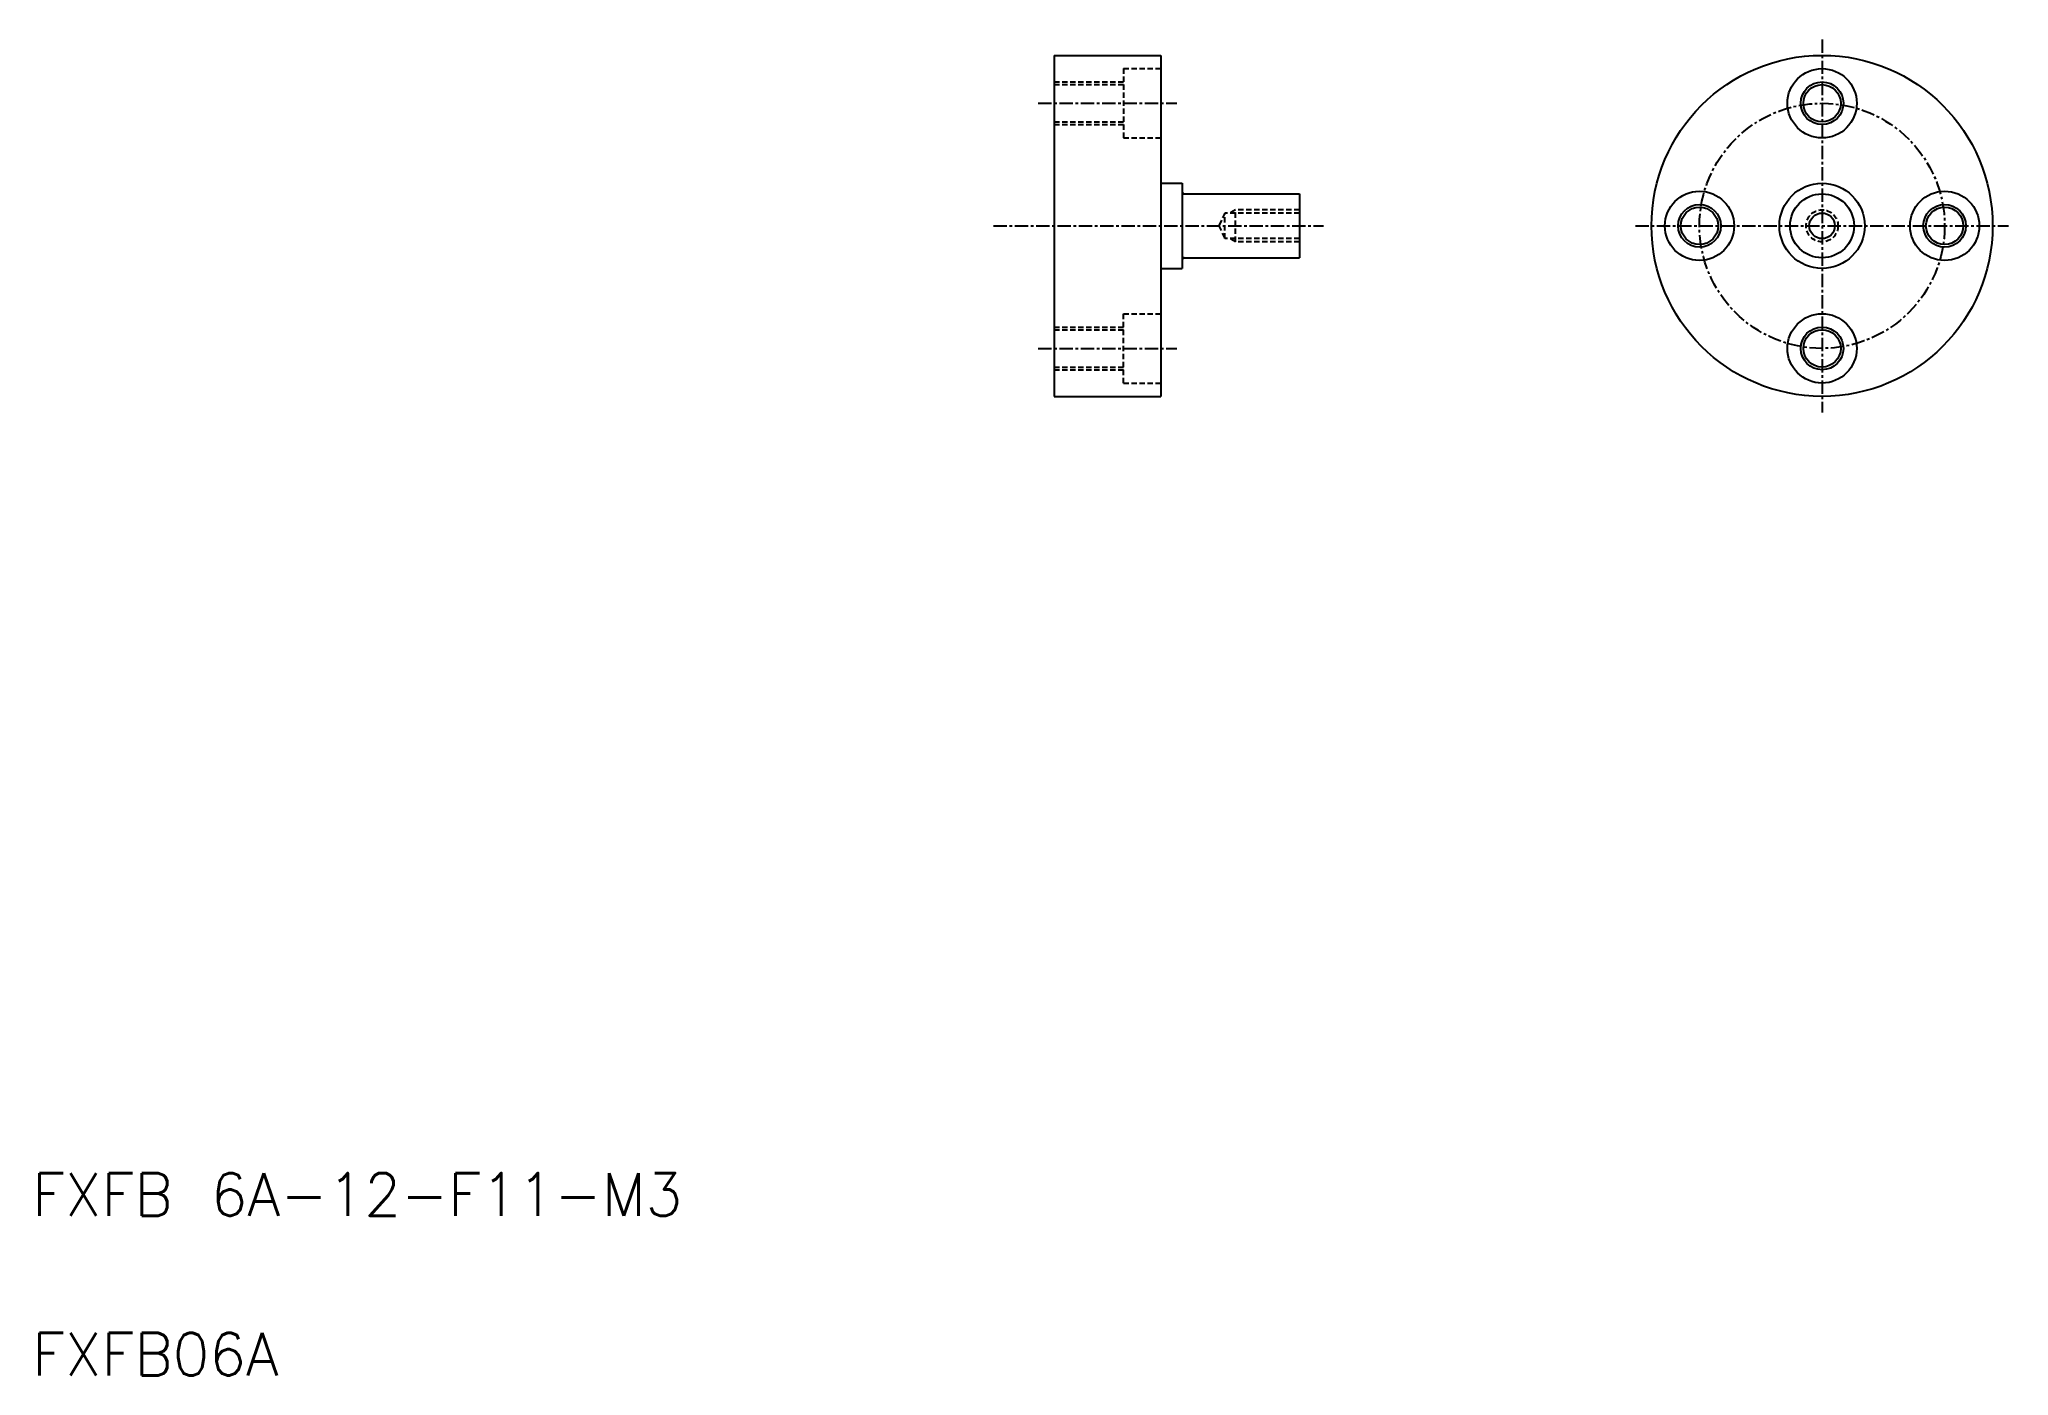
# Model space of a CAD drawing. Extents: x 11 to 195, y 10 to 135.
import ezdxf

# ---------------------------------------------------------------- set-up
doc = ezdxf.new("R2010")
doc.units = 0
doc.linetypes.add('CENTER', pattern=[2, 1.25, -0.25, 0.25, -0.25])
doc.linetypes.add('DASHED', pattern=[0.75, 0.5, -0.25])
doc.layers.get('0').update_dxf_attribs({"linetype": 'CONTINUOUS'})
doc.layers.add('CENTER', color=1, linetype='CENTER')
doc.styles.get("Standard").update_dxf_attribs({"font": 'txt.shx'})

msp = doc.modelspace()

# ---------------------------------------------------------------- linework, layer by layer
at = {"color": 7, "linetype": 'CONTINUOUS'}
for p, q in [((105.9, 133.89), (105.9, 101.89)), ((105.9, 133.89), (115.9, 133.89)), ((115.9, 133.89), (115.9, 101.89)), ((115.9, 121.89), (117.9, 121.89)), ((117.9, 121.89), (117.9, 113.89)), ((118.1, 120.89), (128.9, 120.89)), ((128.9, 120.89), (128.9, 114.89)), ((115.9, 117.89), (115.9, 117.89)), ((118.1, 114.89), (128.9, 114.89)), ((115.9, 113.89), (117.9, 113.89)), ((105.9, 101.89), (115.9, 101.89))]:
    msp.add_line(p, q, dxfattribs=at)
at = {"color": 3, "linetype": 'DASHED'}
for p, q in [((105.9, 131.39), (112.4, 131.39)), ((112.4, 132.64), (115.9, 132.64)), ((112.4, 132.64), (112.4, 126.14)), ((105.9, 131.14), (112.4, 131.14)), ((105.9, 127.64), (112.4, 127.64)), ((105.9, 127.39), (112.4, 127.39)), ((112.4, 126.14), (115.9, 126.14)), ((115.9, 127.39), (115.9, 127.39)), ((121.9, 119.09), (121.33, 117.89)), ((128.9, 119.09), (121.9, 119.09)), ((121.9, 116.69), (121.9, 119.09)), ((122.9, 119.39), (122.38, 119.09)), ((128.9, 119.39), (122.9, 119.39)), ((122.9, 116.39), (122.9, 119.39)), ((121.33, 117.89), (121.9, 116.69)), ((121.33, 117.89), (121.33, 117.89)), ((128.9, 116.69), (121.9, 116.69)), ((121.9, 116.69), (121.9, 116.69)), ((122.9, 116.39), (122.38, 116.69)), ((128.9, 116.39), (122.9, 116.39)), ((112.4, 103.14), (112.4, 109.64)), ((112.4, 109.64), (115.9, 109.64)), ((105.9, 108.39), (112.4, 108.39)), ((105.9, 108.14), (112.4, 108.14)), ((115.9, 108.39), (115.9, 108.39)), ((105.9, 104.64), (112.4, 104.64)), ((105.9, 104.39), (112.4, 104.39)), ((112.4, 103.14), (115.9, 103.14))]:
    msp.add_line(p, q, dxfattribs=at)
at = {"color": 7, "linetype": 'CONTINUOUS'}
for centre, radius in [((177.93, 117.89), 16), ((177.93, 129.39), 3.25), ((177.93, 129.39), 1.75), ((166.43, 117.89), 3.25), ((177.93, 117.89), 4), ((189.43, 117.89), 3.25), ((166.43, 117.89), 1.75), ((189.43, 117.89), 1.75), ((177.93, 106.39), 3.25), ((177.93, 106.39), 1.75)]:
    msp.add_circle(centre, radius, dxfattribs=at)
at = {"color": 3, "linetype": 'CONTINUOUS'}
for centre in [(177.93, 129.39), (166.43, 117.89), (189.43, 117.89), (177.93, 106.39)]:
    msp.add_circle(centre, 2, dxfattribs=at)
at = {"color": 7}
for radius in [3, 1.2]:
    msp.add_circle((177.93, 117.89), radius, dxfattribs=at)
at = {"color": 3, "linetype": 'DASHED'}
msp.add_circle((177.93, 117.89), 1.5, dxfattribs=at)
at = {"color": 7, "linetype": 'CONTINUOUS'}
for centre, start, end in [((118.1, 121.09), 180, 270), ((118.1, 114.69), 90, 180)]:
    msp.add_arc(centre, 0.2, start, end, dxfattribs=at)
at = {"layer": 'CENTER', "color": 1, "linetype": 'CENTER'}
for p, q in [((177.93, 135.39), (177.93, 100.39)), ((104.4, 129.39), (117.4, 129.39)), ((100.21, 117.89), (131.16, 117.89)), ((160.43, 117.89), (195.43, 117.89)), ((104.4, 106.39), (117.4, 106.39))]:
    msp.add_line(p, q, dxfattribs=at)
msp.add_circle((177.93, 117.89), 11.5, dxfattribs=at)

# ---------------------------------------------------------------- texts
at = {"color": 7, "linetype": 'CONTINUOUS'}
for s, p in [('FXFB 6A-12-F11-M3', (10, 25)), ('FXFB06A', (10, 10))]:
    msp.add_text(s, height=4, dxfattribs=at).set_placement(p)

doc.saveas('drawing.dxf')
